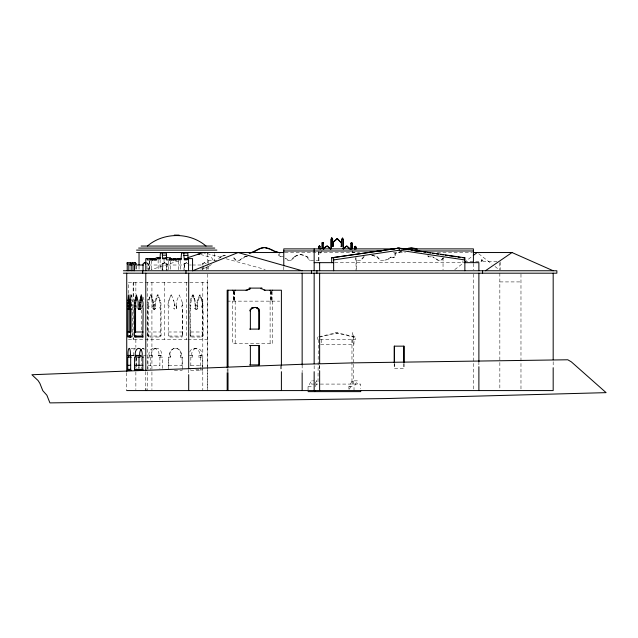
<?xml version="1.0" encoding="UTF-8"?>
<svg xmlns="http://www.w3.org/2000/svg" width="638" height="638" viewBox="0 0 638 638"><rect width="100%" height="100%" fill="white"/><g stroke="black" fill="none" stroke-linecap="round" stroke-linejoin="round"><path stroke-width="0.48" stroke-dasharray="3.19 2.39" d="M166.654 269.802L166.654 265.009L184.278 265.009L184.278 269.802M202.988 305.961L202.294 300.051L200.204 295.043L199.55 295.043L196.943 302.436L196.632 305.905L197.812 305.905L197.812 308.497L197.23 309.231L195.459 309.231L194.773 308.497L194.773 305.905L195.874 305.905L195.595 302.675L194.151 296.822L193.25 294.955L192.596 294.955C190.563 298.193 189.749 302.117 190.004 305.905L191.328 305.905L190.523 308.481L190.866 337.016M197.294 305.905L198.227 300.107L200.204 295.043M131.58 296.59L131.763 294.916L132.321 305.977M155.632 308.617L154.205 309.223L155.632 308.617L155.632 305.977L154.452 305.977L154.827 301.718L157.315 294.916L158.064 294.916L160.936 302.811L160.936 305.977L159.468 305.977L160.313 309.095L160.313 335.269L159.851 337.016M155.194 305.977L155.568 301.718L158.064 294.916M176 305.977L176.375 301.718L179.23 294.916L182.468 302.811L182.468 305.977L181.607 305.977L182.612 309.095L182.612 335.269L182.037 337.016M148.853 337.016L148.343 334.902L148.343 308.656L149.172 305.977L147.737 305.977L147.737 302.819L150.313 294.796L151.054 294.796L152.195 297.141L153.567 302.42L153.846 305.977L152.594 305.977L152.594 308.569L154.954 309.223M148.487 305.977L149.069 299.812L151.054 294.796M168.44 305.977C166.135 304.613 173.975 289.134 169.995 297.292M169.102 299.812L168.384 302.819M202.206 305.961L203.107 309.55L203.107 335.237L202.629 337.016L190.212 337.016L189.861 308.481L191.647 298.313L193.25 294.955M157.315 294.916L159.588 300.139L161.063 309.095L161.063 335.269L160.593 337.016L148.112 337.016L147.593 334.902L147.593 308.656L148.431 305.977M220.668 257.664L221.306 256.54M294.533 256.54L291.997 260.232L287.499 260.232L285.202 258.502M363.708 256.54L360.614 260.456M364.314 256.54L361.22 260.456L355.725 260.456L355.725 257.6M308.042 390.001L308.042 386.764L311.448 380.846L314.008 380.846M315.116 383.382L316.576 380.846L314.861 380.846M315.116 386.62L316.576 384.084L316.576 380.846M348.898 389.196L348.898 386.764L352.304 380.846L357.424 380.846L357.424 384.084M349.385 389.156L352.304 384.084L352.304 380.846M354.018 390.655L354.018 386.764L357.424 380.846M481.068 261.524L481.459 259.81L483.03 260.487L483.03 261.524M464.488 261.524L481.371 261.524L481.77 259.81M320.699 252.919L322.054 250.622M291.391 260.232L293.927 256.54L295.314 256.54C298.464 254.06 303.353 254.028 306.495 256.54M196.576 309.231L197.15 308.497L197.15 305.905M440.93 260.232L443.33 257.664M443.936 257.664L441.536 260.232L437.756 260.232L432.731 256.859L438.362 260.232M376.691 256.54L379.698 260.232C383.582 260.448 388.319 260.535 390.95 257.138L387.513 259.331L384.802 260.232M182.037 335.771L182.612 335.269M247.209 256.659L244.96 256.484L239.394 260.232M245.566 256.484L240 260.232L235.502 260.232L232.415 256.54M201.975 337.016L201.975 335.636L203.107 335.237M218.674 258.789L220.7 256.54L222.048 256.54A10.647 10.527 -90 0 1 225.389 255.344L224.783 255.344M175.952 305.977L176.487 305.977L176.487 308.617L175.681 309.223L173.863 308.569L174.756 309.191M454.774 269.587L463.26 263.119M464.025 262.529L471.745 256.651M211.417 264.539L206.959 267.521L200.595 269.029M162.124 269.794L162.124 263.957L165.003 262.657L167.068 263.957L167.068 270.759M162.124 263.957L165.003 262.657M202.166 263.957L204.24 262.657L205.556 262.657L203.482 263.957L202.166 263.957L202.166 265.902M294.7 256.54L296.766 255.248L301.032 254.586M183.967 270.759L183.967 263.957L186.679 262.657L188.768 263.957M183.967 263.957L186.679 262.657M401.342 251.38L394.858 253.398L395.042 256.978L392.904 257.305L395.648 256.978L395.472 253.398L394.858 253.398M401.948 251.38L395.472 253.398M162.507 368.429L162.507 357.113L158.24 357.113L158.24 355.629L161.518 355.39A5.726 5.08 -90 0 0 156.581 348.34L153.965 348.34A5.726 5.08 -90 0 0 149.021 355.39L152.307 355.629L152.307 357.113L147.968 357.113L147.968 369.346M158.24 355.629L161.518 355.39M178.688 260.894L151.062 269.683M182.253 369.37L182.253 357.113L180.211 357.113L180.211 355.629L181.128 355.39A5.726 5.718 0 0 0 175.562 348.34L175.386 348.34A5.726 5.718 0 0 0 169.82 355.39L170.753 355.629L170.753 357.113L168.631 357.113L168.631 369.346M180.211 355.629L181.128 355.39M202.669 366.914L202.669 357.113L198.665 357.113L198.665 355.629L201.72 355.39A5.567 5.088 -90 0 0 196.815 348.34L194.518 348.34M198.665 355.629L201.72 355.39M318.729 336.808L335.652 332.884L337.717 332.884L355.581 337.031L355.581 339.528L319.63 339.528M319.853 337.031L337.717 332.884M284.931 252.536L359.625 252.536M393.486 252.536L405.433 252.536M437.309 252.536L472.168 252.536M354.744 252.744L352.878 252.744L351.897 250.766M319.813 252.919L321.002 252.919M278.678 254.275L278.678 255.487L280.688 256.564L279.292 255.487L279.292 254.275M427.667 255.75L428.25 256.811L428.856 256.811L428.281 255.75M216.928 260.456L207.629 260.456L207.629 263.079M319.215 260.456L309.318 260.456L306.703 256.54M482.041 259.81L483.03 260.487M496.978 261.524L482.727 261.524L482.727 260.487M334.687 262.657L463.459 262.657M146.628 263.957L148.327 263.957L148.327 270.759M164.181 262.657L167.068 263.957M189.414 265.009L191.328 265.009M192.285 265.009L202.82 265.009M499.841 281.916L520.975 281.916M192.596 294.955L193.497 296.822L194.151 296.822M191.52 296.885L192.174 296.885M150.313 294.796L151.453 297.141L152.195 297.141M149.125 297.292L149.866 297.292M158.607 297.444L159.356 297.444M199.55 295.043L200.755 297.555L201.409 297.555M198.314 297.906L198.968 297.906M155.871 298.265L156.613 298.265M190.985 298.313L191.647 298.313M193.497 296.822L194.072 298.576L194.726 298.576M148.327 299.812L149.069 299.812M151.453 297.141L152.33 300.051L153.08 300.051M159.588 300.139L160.337 300.139M174.166 302.42L173.568 300.051L174.477 304.422L174.477 305.977L173.863 305.977L173.911 308.569M197.565 300.107L198.227 300.107M200.755 297.555L201.64 300.051L202.294 300.051M227.176 301.144L279.659 301.144M201.64 300.051L202.047 301.607L202.709 301.607M154.827 301.718L155.568 301.718M152.33 300.051L152.817 302.42L153.567 302.42M190.004 302.3L190.658 302.3M196.943 302.436L197.597 302.436M194.072 298.576L194.941 302.675L195.595 302.675M147.737 302.819L148.487 302.819M160.186 302.811L160.936 302.811M182.42 302.811L182.42 305.977M202.047 301.607L202.334 303.529L202.988 303.529M152.817 302.42L153.096 304.422L153.846 304.422M174.429 304.422L174.429 305.977M154.452 304.438L155.194 304.438M168.384 305.977L169.214 305.977L168.225 308.656L168.225 334.902L168.855 335.636L168.807 337.016L182.085 337.016L182.085 335.771M203.107 305.961L201.552 305.961L202.453 309.55L202.453 335.237M189.861 308.481L190.523 308.481M194.773 308.497L196.113 309.231M197.15 308.497L197.812 308.497M147.593 308.656L148.343 308.656M152.594 308.569L154.093 309.191L153.343 309.191M176.439 308.617L176.439 305.977M160.313 309.095L161.063 309.095M182.612 309.095L182.556 335.269M202.453 309.55L203.107 309.55M147.593 331.991L160.313 331.991M168.225 331.991L182.556 331.991M190.523 331.991L203.107 331.991M147.593 334.902L148.343 334.902M189.861 334.894L190.523 334.894M160.313 335.269L161.063 335.269M190.212 335.516L190.866 335.516M148.112 335.636L148.853 335.636M201.975 335.636L202.629 335.636M159.851 335.771L160.593 335.771M148.112 336.043L159.851 336.043M168.807 336.043L182.037 336.043M190.866 336.043L202.629 336.043M335.652 332.884L353.516 337.031L355.581 337.031M128.39 339.528L186.99 339.528M187.979 339.528L207.406 339.528M318.322 339.528L318.003 384.084M320.619 344.392L353.978 344.392L353.978 339.528M131.045 348.34L134.833 348.34M131.332 355.39L134.267 355.39M149.021 355.39L152.307 355.629M169.82 355.39L169.995 355.39A5.726 5.718 0 0 1 175.562 348.34M192.596 355.629L189.614 355.39L192.596 355.629L192.596 357.113L190.299 357.113L190.299 355.629M131.165 355.629L134.1 355.629M143.462 355.653L146.134 355.653M170.753 355.629L170.569 357.113M147.968 365.295L159.891 365.295M168.631 365.295L182.069 365.295M190.818 365.295L202.669 365.295M195.754 369.346L202.669 369.346L202.669 370.319L188.521 370.319M174.389 370.319L182.253 370.319M314.008 384.084L311.448 384.084L311.448 380.846M314.725 384.084L360.709 384.084L360.709 388.717M308.042 386.764L313.17 386.764M348.898 386.764L354.018 386.764M280.074 256.564L283.36 256.588M428.25 256.811L433.346 256.859M390.344 257.138L393.51 257.305M244.96 256.484L247.424 256.739M371.635 255.224L376.045 256.54M371.954 255.367L377.297 256.54L380.304 260.232M352.232 336.697L353.308 336.952L353.308 332.884L352.232 332.884L352.232 336.697L352.686 336.824M300.426 254.586L307.309 256.54L309.924 260.456M352.854 336.824L353.308 336.952M207.071 253.573L221.362 257.481M226.123 258.781L265.185 269.459M200.555 254.458L211.688 257.688L213.475 260.942M186.057 262.657L187.444 263.526M204.24 262.657L206.313 263.957M288.105 260.232L284.58 257.226M146.876 263.095L148.016 263.957L148.016 269.794M478.699 253.749L491.906 264.076M495.016 266.509L498.9 269.547M146.947 262.657L148.327 263.957M236.108 260.232L233.022 256.54M133.733 355.629L133.565 355.39A5.726 1.308 -90 0 1 134.092 349.345A5.726 1.308 -90 0 1 135.575 349.345M171.287 294.796L173.616 300.051M352.2 250.766L353.181 252.744M143.367 297.292L143.925 299.812M131.667 294.796L132.226 301.311M194.941 302.675L195.22 305.905M132.377 306.758L132.417 337.016M553.178 361.722L553.178 366.698M520.975 274.165L520.975 389.579M500.144 261.891L500.144 269.778M499.841 262.88L499.841 269.778M499.841 273.192L499.841 389.579M478.883 361.722L478.883 365.702M473.412 263.558L473.412 269.866M473.412 274.188L473.412 389.579M462.917 260.838L462.917 262.657M443.035 257.911L443.035 269.778M404.069 363.596L404.069 368.437L394.212 368.437L394.212 363.596M403.822 363.596L403.822 368.437M394.451 363.596L394.451 368.437M356.331 260.456L356.331 270.759M356.028 257.6L356.028 270.759M353.516 337.031L353.572 363.293M353.572 364.282L353.572 384.084M352.16 339.528L352.16 344.392M351.969 339.528L351.969 384.084M321.456 339.528L321.456 344.392M319.638 365.702L319.638 369.681M319.606 365.271L319.606 370.223M318.912 251.627L318.912 260.456M318.609 251.627L318.609 260.456M317.788 337.031L317.788 339.528M314.159 365.702L314.159 370.678M302.149 364.8L302.149 371.739M283.782 266.812L283.782 269.778M281.398 365.733L281.398 370.702M280.545 365.733L280.545 370.702M272.546 301.144L272.546 343.683L232.758 343.683L232.758 301.144M271.971 291.646L271.971 301.144M271.9 291.646L271.9 301.144M271.365 290.697L271.286 301.144M270.751 290.697L270.751 301.144M270.679 291.646L270.679 301.144M270.113 301.144L270.113 343.683M235.191 301.144L235.191 343.683M234.617 291.646L234.617 301.144M234.545 291.646L234.545 301.144M234.01 290.697L233.939 301.144M233.404 290.697L233.404 301.144L233.333 291.646M228.021 368.708L228.021 371.691M227.176 368.716L227.176 371.691M214.368 253.446L214.368 260.743M208.235 260.456L208.235 269.826M207.725 253.501L207.725 265.081M207.629 265.902L207.629 269.794M207.629 274.188L207.629 366.698M207.629 367.695L207.629 389.579M207.406 390.576L207.406 282.267L128.39 282.267L128.39 294.118M206.313 266.875L206.313 269.794M203.482 265.902L203.482 269.794M202.82 267.888L202.82 269.802M202.796 282.267L202.796 390.576M202.334 303.529L202.334 305.961M202.166 266.875L202.166 269.794M200.962 355.629L200.962 357.113M200.372 357.113L200.372 366.539M200.372 367.488L200.372 370.319M195.427 305.905L195.427 308.497M190.818 357.113L190.818 369.346M188.696 369.681L188.696 373.661M186.448 282.267L186.448 339.528M184.589 263.957L184.589 269.794M182.069 357.113L182.069 367.727M180.53 260.479L180.53 269.826M180.387 355.629L180.387 357.113M178.52 260.894L178.52 269.778M170.561 260.511L170.561 269.834M168.807 357.113L168.807 368.429M168.56 260.894L168.56 269.778M166.247 263.957L166.247 270.759M164.484 282.267L164.484 339.528M164.054 260.081L164.054 265.743M162.945 263.957L162.945 270.759M162.538 270.759L162.538 265.009L146.971 265.009L146.971 269.802M160.856 355.629L160.856 357.113M160.146 259.578L160.146 269.834M159.891 357.113L159.891 368.533M158.144 259.905L158.144 270.759M154.882 305.977L154.882 308.617M153.343 305.977L153.343 308.569M153.096 304.422L153.096 305.977M151.924 282.267L151.924 370.941M151.924 371.922L151.924 389.587M151.254 260.479L151.254 269.826M150.584 357.113L150.584 369.37M149.786 260.479L149.786 269.826M149.691 355.629L149.691 357.113M149.252 260.894L149.252 269.778M147.314 282.267L147.314 370.941M147.314 371.922L147.314 390.576M145.783 371.675L145.783 387.585M141.676 310.02L141.676 331.034M141.676 333.61L141.676 335.237M141.429 357.95L141.429 364.378M141.429 366.914L141.429 368.533M139.036 265.966L139.036 269.802M139.012 366.523L139.012 368.421M138.877 366.523L138.877 368.421M136.365 358.054L136.365 368.429M136.253 265.902L136.253 269.794M136.197 357.113L136.197 368.429M135.942 265.902L135.942 269.794M135.862 282.267L135.862 294.118M135.862 339.528L135.862 347.383M135.862 358.181L135.862 364.067M135.862 365.048L135.862 367.998M135.862 371.922L135.862 389.587M133.414 282.267L133.414 299.055M133.414 337.55L133.414 339.528M133.159 282.267L133.159 339.528M132.329 332.964L132.329 334.902M126.731 372.664L126.731 390.576M221.442 256.54A10.647 10.527 -90 0 1 226.562 255.192M153.965 348.34A5.726 5.08 -90 0 1 158.902 355.39M191.91 355.39A5.567 5.088 -90 0 1 196.815 348.34M175.386 348.34A5.726 5.718 0 0 1 180.961 355.39M189.725 352.024A5.567 5.088 -90 0 1 196.057 348.595A5.567 5.088 -90 0 1 199.423 355.39M151.637 355.39A5.726 5.08 -90 0 1 156.581 348.34M142.37 348.523A5.12 3.142 -90 0 1 144.252 349.536M142.122 348.619A5.734 3.549 -90 0 1 144.228 348.619"/><path stroke-width="0.96" d="M127.217 262.657L127.233 263.957L130.455 263.957L130.463 262.657L127.217 262.657L127.233 270.759M129.41 305.977L130.088 294.796L130.718 305.977M130.989 305.977L131.053 302.42L129.474 302.42M131.109 305.977L127.68 305.977L128.382 294.916L129.075 305.977M131.253 337.016L127.759 337.016L127.855 305.977M135.559 332.358L135.559 309.095L136.149 305.977L134.371 305.977L134.371 302.811L136.38 294.916L138.119 301.718L138.079 308.617L138.55 309.223L140.416 309.191L140.942 308.569L140.942 305.977L139.323 305.977L139.323 304.422L141.269 294.796L143.064 302.819L143.064 305.977L142.577 305.977L143.159 308.656L142.8 337.016M140.591 305.977L141.74 297.141L140.472 297.141M175.378 259.905L175.259 258.613L173.257 258.613L173.153 259.905M175.259 258.613L175.155 259.905M135.647 305.977L135.647 302.811L136.747 297.444L135.479 297.444M171.925 259.905L171.821 258.613L169.82 258.613L169.7 259.905M171.821 258.613L171.71 259.905M155.09 259.905L154.938 258.613L152.937 258.613L152.817 259.905L150.48 259.905L150.337 258.613L150.177 259.905L147.25 259.905L147.25 258.613M154.938 258.613L154.819 259.905M143.159 337.016L134.61 337.016L134.283 309.095L134.873 305.977M145.783 270.759L145.783 258.613L152.338 258.613L152.179 259.905M128.972 305.977L129.139 309.223L129.53 305.977M130.718 309.223L131.109 308.569L129.53 308.569M250.375 329.096L250.375 310.738L250.917 309.191L254.044 307.412M341.633 246.563L341.633 239.386L342.63 238.086L343.332 239.386L343.332 248.812L343.332 239.386M340.995 246.563L341.936 246.563L341.936 239.386L342.63 238.086M330.97 248.732L330.97 239.25L331.664 237.958L332.629 239.266L332.629 246.316M331.274 248.732L331.274 239.25L331.967 237.958M323.482 249.123L324.303 247.799L326.975 245.957L330.452 249.003M323.785 249.123L324.606 247.799L327.278 245.957L330.763 249.003M136.253 263.957L135.288 262.657L132.098 262.657L131.181 263.957L131.181 270.759M131.404 263.957L132.361 262.657M318.609 248.684L318.609 246.723L319.526 245.901L320.116 246.731L320.116 249.386M318.912 248.684L318.912 246.723L319.526 245.901M354.441 248.995L354.441 247.121L355.39 246.308L356.028 247.121L356.028 249.027M354.744 248.995L354.744 247.121L355.39 246.308M138.55 309.223L139.674 308.569L139.674 305.977M343.021 248.812L346.609 246.013L350.35 249.322M343.332 248.812L346.912 246.013L350.653 249.322M332.964 246.316L332.964 242.44L337.35 238.58L341.298 242.839L341.298 246.563M332.964 242.44L337.35 238.58M146.102 262.657L144.403 262.657L143.024 263.957L143.024 270.759M350.94 249.003L350.94 243.198L351.418 242.743L352.2 243.198L352.2 248.876M350.94 243.198L351.721 242.743M322.054 248.684L322.054 242.871L322.868 242.424L323.37 242.887L323.37 248.804M322.054 242.871L322.868 242.424M473.284 255.471L477.144 252.536M147.362 246.053C163.679 232.057 189.725 232.057 206.042 246.053M485.43 270.759L512.003 252.536L553.178 270.759M246.077 290.21L250.016 288.926L250.016 288.105M250.016 288.926L246.93 290.21L227.176 290.21L227.176 367.719M192.7 270.759L238.126 252.536L302.149 270.759M405.776 249.267C409.349 247.456 413.655 247.672 417.292 249.203M406.382 249.267L409.133 248.206M187.843 257.688L203.259 252.536L205.165 253.055M249.091 253.095C255.017 252.241 259.467 246.762 265.775 247.719C270.879 248.501 274.898 252.177 280.05 252.847L274.348 251.42M249.697 253.095C254.809 252.473 258.414 248.318 263.502 247.719M331.704 262.657L331.704 257.8L399.26 248.078L464.863 257.8L464.863 270.759M331.704 257.8L399.26 248.078L399.26 250.208L464.863 259.929M333.65 259.929L399.26 250.208M174.294 235.111L179.118 235.111M331.664 237.958L332.629 239.266M323.37 242.887L322.565 242.424M341.298 242.839L337.047 238.58M351.418 242.743L352.2 243.198M141.126 246.053L212.287 246.053M320.116 246.731L319.223 245.901M355.087 246.308L356.028 247.121M138.621 248.078L214.783 248.078M394.786 248.884L283.782 248.884L283.782 265.823M401.23 248.884L473.412 248.884L473.412 262.657M136.532 250.104L216.872 250.104M283.782 250.989L381.843 250.989M414.692 250.989L473.412 250.989M136.532 252.536L283.934 252.536M473.157 252.536L512.003 252.536M162.363 253.015L162.363 255.208L166.366 255.208L166.709 257.999M183.856 253.015L183.856 255.431L187.859 255.431L188.282 259.012M160.72 257.72L156.143 257.72L156.143 259.905M170.561 257.72L165.242 257.72L165.242 258.932A2.879 0.431 -90 0 0 164.644 258.932A3.038 0.455 -90 0 0 164.022 258.932A2.935 0.439 -90 0 0 163.416 258.932A2.839 0.423 -90 0 0 162.818 258.932L162.363 255.208M462.917 257.8L464.863 257.8M181.288 258.613L176.519 258.613L176.519 259.905M150.48 259.339L152.482 259.339L152.482 259.905M152.937 258.613L153.08 259.339L155.09 259.339M169.82 258.613L169.915 259.339L171.925 259.339M173.257 258.613L173.369 259.339L175.378 259.339M156.613 259.905L153.08 259.905L153.08 259.339M176.949 259.905L166.558 259.905L166.558 257.72M314.159 262.657L333.65 262.657M464.456 262.657L478.883 262.657L478.883 270.759M132.098 262.657L133.007 263.957L135.942 263.957L135.033 262.657M132.066 265.009L128.828 265.009L128.828 270.759M143.319 265.009L134.474 265.009L134.474 270.759M123.389 270.759L556.862 270.759L556.862 273.192L123.389 273.192M264.156 290.21L281.398 290.21L281.398 365.733M127.823 300.139L129.402 300.139M129.594 300.051L131.173 300.051M134.793 300.139L136.061 300.139M139.858 300.051L141.126 300.051M139.515 302.42L140.783 302.42M127.68 302.811L129.259 302.811M134.371 302.811L135.647 302.811M129.41 304.422L130.989 304.422M139.323 304.422L140.591 304.422M252.329 308.026L251.476 308.026L255.862 307.412L257.577 308.026L258.988 309.191L259.53 310.738L259.53 329.096L249.522 329.096M255.009 307.412L257.577 308.026M139.674 308.569L140.942 308.569M127.648 309.095L130.926 309.191M134.283 309.095L135.559 309.095M139.148 309.191L140.416 309.191M250.064 309.191L250.917 309.191M256.723 308.026L258.988 309.191M129.139 309.223L130.742 309.191M249.522 310.738L250.375 310.738M258.135 309.191L258.677 310.738L259.53 310.738M127.648 331.991L130.965 331.991L130.965 309.095M134.283 331.991L143.159 331.991M127.759 336.043L130.846 336.043M134.61 336.043L142.8 336.043M249.522 345.549L259.53 345.549L259.53 364.912L249.522 364.912M130.248 357.113L130.407 355.39A5.726 1.244 -90 0 0 129.203 348.34A5.726 1.244 -90 0 0 127.991 355.39L130.758 355.39M143.462 357.025L141.684 357.025L141.684 355.653L142.178 355.406A5.734 3.549 -90 0 0 138.725 348.356A5.734 3.549 -90 0 0 135.28 355.406L139.722 355.406L140.264 355.653L140.264 357.025L134.562 357.025L134.562 370.319L143.534 370.319M127.991 355.39L130.918 355.629M135.28 355.406L140.264 355.653M131.436 357.113L127.752 357.113L127.752 370.319L131.436 370.319M127.752 365.295L130.67 365.295M134.562 365.295L142.84 365.295M127.752 369.346L130.67 369.346M134.562 369.346L142.84 369.346M126.731 390.576L553.178 390.576L553.178 367.695M308.042 391.628L360.709 391.628L360.709 390.576M197.916 254.076L199.63 254.187M410.84 247.975L416.686 249.203M397.315 248.078L404.165 249.091M406.127 249.386L409.062 249.817M411.024 250.104L412.977 250.399M414.939 250.686L421.79 251.707M423.752 251.994L425.713 252.281M427.667 252.576L430.61 253.007M432.564 253.302L434.526 253.589M436.48 253.884L438.442 254.171M440.395 254.458L443.338 254.897M445.292 255.184L447.254 255.479M449.208 255.766L456.066 256.787M458.02 257.074L459.982 257.361M265.169 247.719L269.459 249.003M265.001 290.21L261.979 288.926L261.979 288.105L249.163 288.105L249.163 288.926M270.36 249.354L273.55 251.005M144.403 262.657L145.783 263.957M152.338 258.613L152.482 259.339M183.856 255.431L184.382 259.905A3.007 0.455 -90 0 1 185.124 259.905L185.443 258.613L185.762 259.905A2.855 0.431 -90 0 1 186.479 259.905L186.822 258.613L187.165 259.905L187.165 258.613L192.556 258.613L192.556 270.759M130.551 305.977L130.631 337.016M130.463 262.657L130.479 263.957M553.178 273.192L553.178 359.736M482.575 270.759L482.575 273.192M478.883 273.192L478.883 361.722M478.883 366.698L478.883 390.576M404.069 362.623L404.069 346.155L394.212 346.155L394.212 362.623M403.822 346.155L403.822 362.623M394.451 346.155L394.451 362.623M355.725 247.121L355.725 249.027M351.897 243.198L351.897 248.876M351.243 243.198L351.243 249.003M333.65 257.8L333.65 270.759M333.267 242.44L333.267 246.316L332.326 246.316L332.326 239.266M322.357 242.871L322.357 248.684M319.638 262.657L319.638 270.759M319.638 273.192L319.638 363.716M319.638 370.678L319.638 390.576M316.919 270.759L316.919 273.192M314.725 390.576L314.725 391.628M314.159 248.884L314.159 270.759M314.159 273.192L314.159 363.716M314.159 371.675L314.159 390.576M311.448 270.759L311.448 273.192M302.149 273.192L302.149 364.8M302.149 372.728L302.149 390.576M281.398 371.691L281.398 390.576M272.546 290.21L272.546 290.697M270.113 290.21L270.113 290.697M261.125 288.105L261.125 288.926M258.677 310.738L258.677 329.096M258.677 345.549L258.677 364.912M250.375 345.549L250.375 364.912M235.191 290.21L235.191 290.697M232.758 290.21L232.758 290.697M228.021 290.21L228.021 366.722M228.021 372.688L228.021 390.576M227.176 372.688L227.176 390.576M188.696 273.192L188.696 368.684M188.696 374.658L188.696 390.576M188.553 258.613L188.553 270.759M187.859 255.431L187.859 253.015L181.551 253.015L180.921 259.905A2.879 0.431 -90 0 0 180.195 259.905A2.927 0.439 -90 0 0 179.469 259.905L179.126 258.613L178.784 259.905A2.775 0.415 -90 0 0 178.082 259.905L178.082 258.613M185.977 270.759L185.977 273.192M173.369 259.339L173.369 259.905M169.915 259.339L169.915 259.905M166.366 255.208L166.366 253.015L160.393 253.015L159.971 258.932A3.581 0.534 -90 0 0 159.285 258.932A3.038 0.455 -90 0 0 158.671 258.932A3.142 0.471 -90 0 0 158.033 258.932L157.777 258.127L157.514 258.932L157.514 257.72M145.783 273.192L145.783 370.678M145.783 388.582L145.783 390.576M142.84 357.025L142.84 370.319M142.713 270.759L142.713 273.192M139.036 252.536L139.036 265.009M139.012 357.025L139.012 365.574M135.878 335.771L135.878 337.016M135.822 355.653L135.822 357.025M135.4 308.632L135.4 332.039M133.007 263.957L133.007 270.759M130.846 335.771L130.846 337.016M130.67 357.113L130.67 370.319M129.394 335.636L129.339 337.016M129.259 308.656L129.227 332.358M128.158 355.629L128.158 357.113M126.731 273.192L126.731 371.675M139.722 355.406A5.734 3.549 -90 0 1 141.173 349.361M301.407 364.306L31.9 374.737L38.097 380.567L39.867 383.35L42.802 390.679L46.885 395.241L49.923 402.889L385.711 398.575L606.1 392.641L571.329 361.85L567.78 359.776L354.369 362.839L301.407 364.306"/></g></svg>
